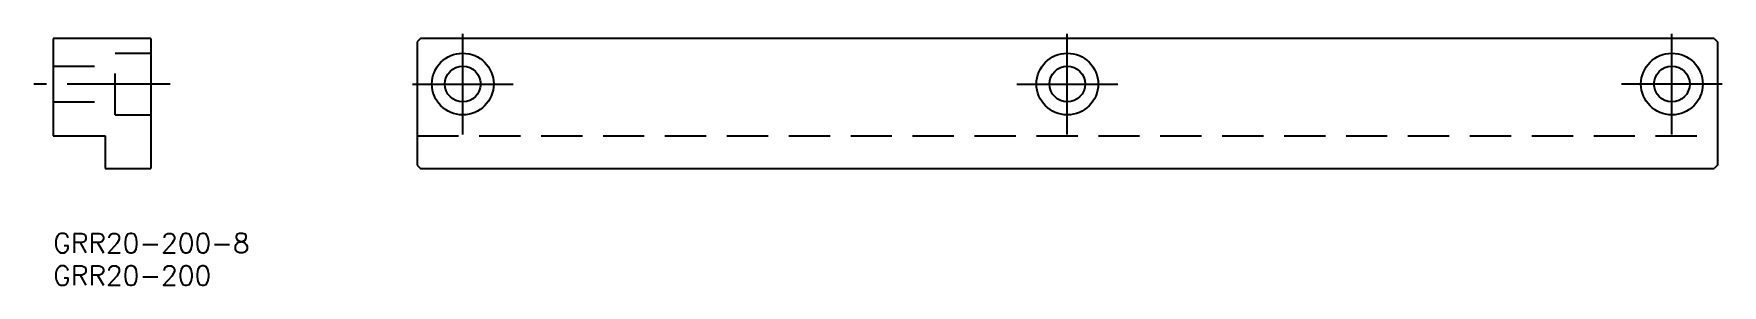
# Model space of a CAD drawing. Extents: x -3 to 257, y -8 to 31.
import ezdxf

# ---------------------------------------------------------------- set-up
doc = ezdxf.new("R2010")
doc.units = 0
doc.header["$LTSCALE"] = 0.5
doc.linetypes.add('CENTER', pattern=[50.8, 31.75, -6.35, 6.35, -6.35])
doc.linetypes.add('DASHED', pattern=[19.05, 12.7, -6.35])
for name, color, linetype in [('MSM_CENTER', 1, 'CENTER'), ('MSM_CONTINUOUS', 7, 'CONTINUOUS'), ('MSM_DASHED', 4, 'DASHED'), ('MSM_PART_NUMBER', 7, 'CONTINUOUS')]:
    doc.layers.add(name, color=color, linetype=linetype)
doc.styles.get("Standard").update_dxf_attribs({"font": 'txt.shx', "height": 3, "bigfont": 'bigfont.shx'})

# ---------------------------------------------------------------- blocks, each defined once
blk = doc.blocks.new('*U2')
at = {"layer": 'MSM_PART_NUMBER'}
blk.add_text('GRR20-200-8', height=3, dxfattribs=at).set_placement((0, -3))
blk = doc.blocks.new('*U3')
at = {"layer": 'MSM_PART_NUMBER'}
blk.add_text('GRR20-200', height=3, dxfattribs=at).set_placement((0, -8))

msp = doc.modelspace()

# ---------------------------------------------------------------- linework, layer by layer
at = {"layer": 'MSM_CENTER'}
for p, q in [((63, 15.25), (63, 30.75)), ((156, 15.25), (156, 30.75)), ((249, 15.25), (249, 30.75)), ((18, 23), (-3, 23)), ((55.25, 23), (70.75, 23)), ((148.25, 23), (163.75, 23)), ((256.75, 23), (241.25, 23))]:
    msp.add_line(p, q, dxfattribs=at)
at = {"layer": 'MSM_CONTINUOUS'}
for p, q in [((0, 30), (0, 15)), ((15, 30), (0, 30)), ((15, 30), (15, 10)), ((56.5, 30), (56, 29.5)), ((56, 29.5), (56, 10.5)), ((255.5, 30), (56.5, 30)), ((255.5, 30), (256, 29.5)), ((256, 29.5), (256, 10.5)), ((0, 15), (8, 15)), ((8, 15), (8, 10)), ((56, 10.5), (56.5, 10)), ((256, 10.5), (255.5, 10)), ((8, 10), (15, 10)), ((56.5, 10), (255.5, 10))]:
    msp.add_line(p, q, dxfattribs=at)
for centre, radius in [((63, 23), 4.75), ((156, 23), 4.75), ((249, 23), 4.75), ((63, 23), 2.75), ((156, 23), 2.75), ((249, 23), 2.75)]:
    msp.add_circle(centre, radius, dxfattribs=at)
at = {"layer": 'MSM_DASHED'}
for p, q in [((9.5, 27.75), (15, 27.75)), ((9.5, 18.25), (9.5, 27.75)), ((0, 25.75), (9.5, 25.75)), ((0, 20.25), (9.5, 20.25)), ((9.5, 18.25), (15, 18.25)), ((56, 15), (256, 15))]:
    msp.add_line(p, q, dxfattribs=at)

# ---------------------------------------------------------------- block references
at = {"layer": 'MSM_CONTINUOUS'}
for name in ['*U2', '*U3']:
    msp.add_blockref(name, (0, 0), dxfattribs=at)

doc.saveas('drawing.dxf')
